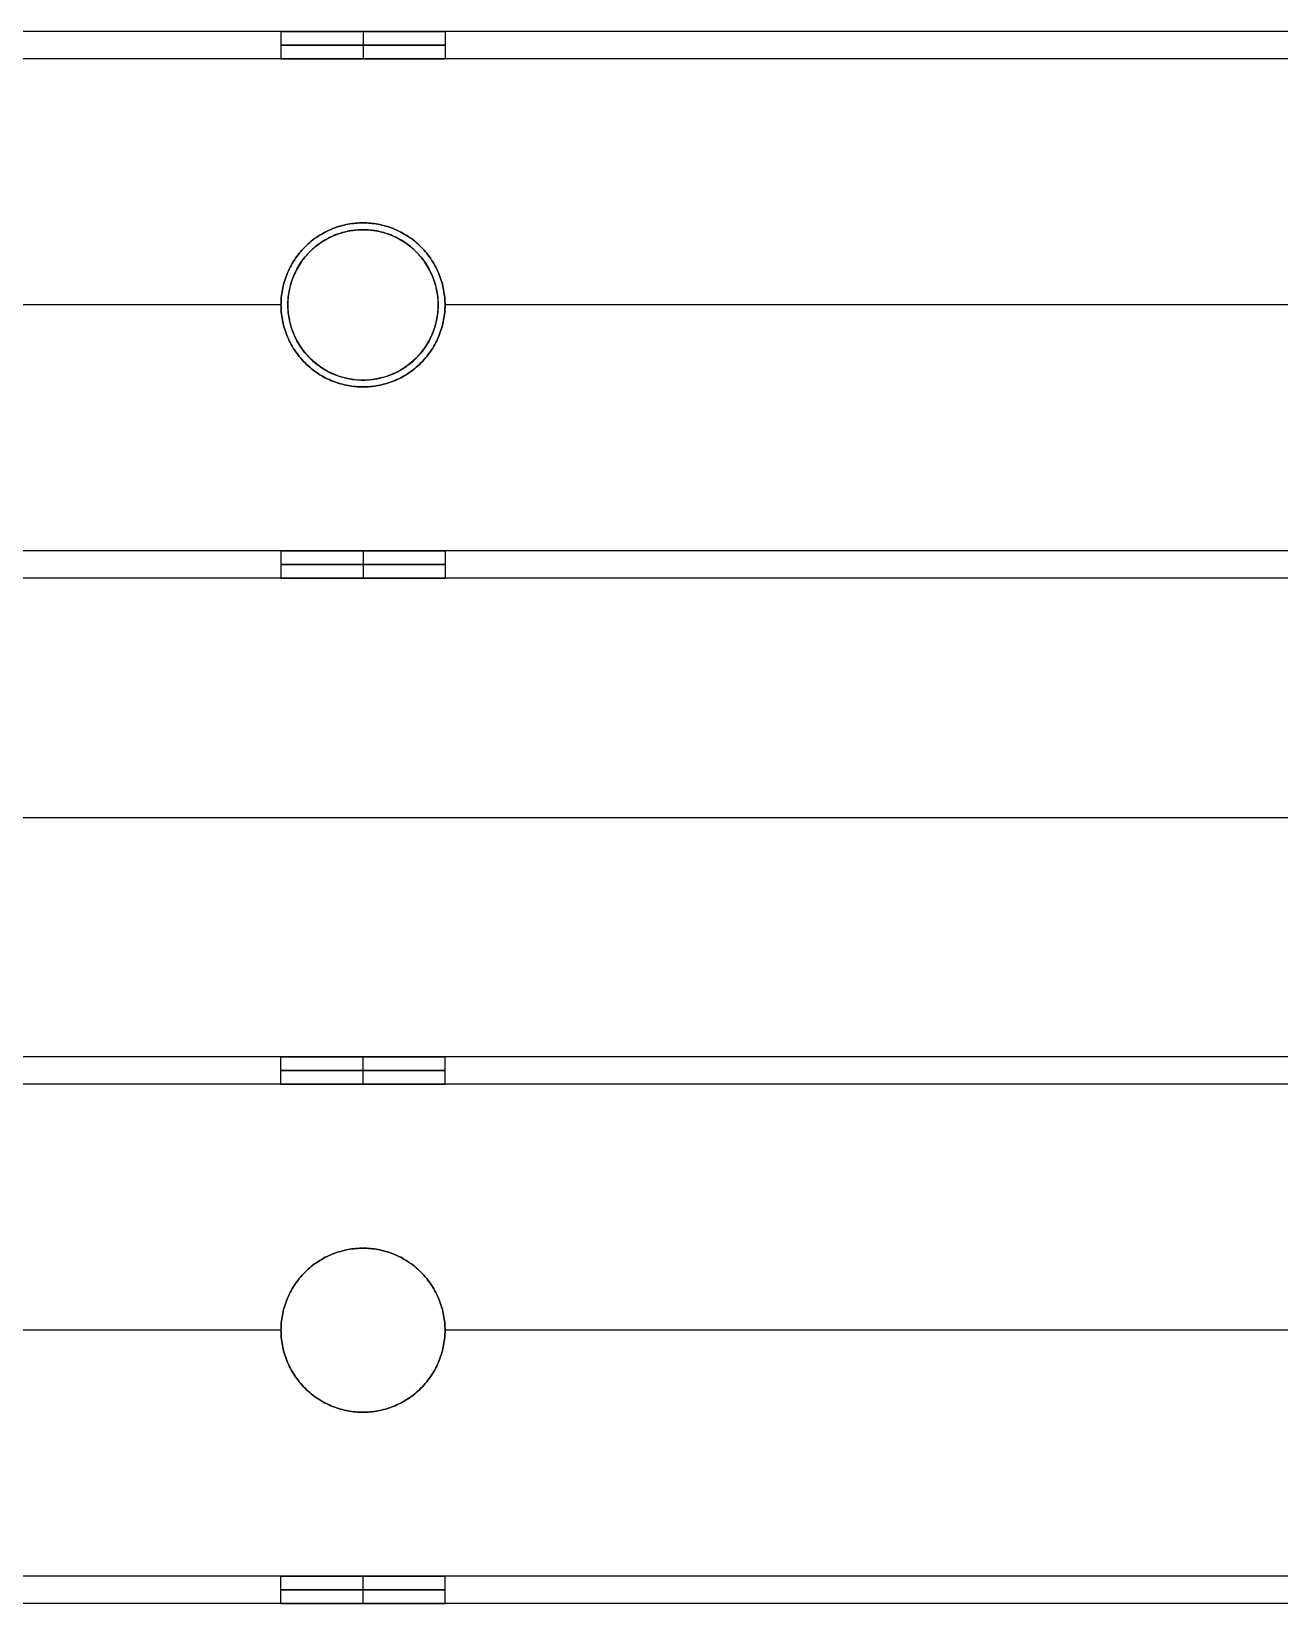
# Model space of a CAD drawing. Header units: millimetres. Extents: x -6529 to 809, y -8611 to 207.
# Drawn here: x 614.3 to 705.6, y -4410.7 to -4295.7 of the extents above; entities that cross this region are included whole.
import ezdxf

# ---------------------------------------------------------------- set-up
doc = ezdxf.new("R2010")
doc.units = ezdxf.units.MM
doc.header["$MEASUREMENT"] = 0
for name, color, linetype, true_color in [('gaten$11mm', 7, 'Continuous', 0xff6a35), ('platen', 7, 'Continuous', 0x007f00), ('staal', 5, 'Continuous', 0x0000ff)]:
    doc.layers.add(name, color=color, linetype=linetype, true_color=true_color)

# ---------------------------------------------------------------- blocks, each defined once
blk = doc.blocks.new('top plaat')
at = {"layer": 'platen'}
for p, q in [((1145.5, -575), (1145.5, -575, 18)), ((1140, -580.5), (1140, -580.5, 18)), ((1151, -580.5), (1151, -580.5, 18)), ((1145.5, -586), (1145.5, -586, 18)), ((0, -618), (1316, -618)), ((0, -618, 18), (1316, -618, 18))]:
    blk.add_line(p, q, dxfattribs=at)
blk.add_circle((1145.5, -580.5, 9), 5.5, dxfattribs=at)
for points in [[(1145.5, -586), (1140, -586), (1140, -580.5), (1140, -575), (1145.5, -575), (1151, -575), (1151, -580.5), (1151, -586), (1145.5, -586)], [(1145.5, -586, 18), (1140, -586, 18), (1140, -580.5, 18), (1140, -575, 18), (1145.5, -575, 18), (1151, -575, 18), (1151, -580.5, 18), (1151, -586, 18), (1145.5, -586, 18)]]:
    blk.add_rational_spline(points, [1, 0.707106781187, 1, 0.707106781187, 1, 0.707106781187, 1, 0.707106781187, 1], degree=2, knots=[0, 0, 0, 9.424778, 9.424778, 18.849556, 18.849556, 28.274334, 28.274334, 37.699112, 37.699112, 37.699112], dxfattribs=at)
blk = doc.blocks.new('plaat base')
at = {"layer": 'platen'}
for p, q in [((58, -600), (1258, -600)), ((58, -600, 18), (1258, -600, 18))]:
    blk.add_line(p, q, dxfattribs=at)

msp = doc.modelspace()

# ---------------------------------------------------------------- linework, layer by layer
at = {"layer": 'gaten$11mm'}
msp.add_circle((638.53, -4315.71), 5.5, dxfattribs=at)
at = {"layer": 'staal'}
for p, q in [((632.53, -4295.71, 20), (632.53, -4297.71, 20)), ((638.53, -4295.71, 26), (638.53, -4297.71, 26)), ((638.53, -4295.71, 14), (638.53, -4297.71, 14)), ((644.53, -4295.71, 20), (644.53, -4297.71, 20)), ((638.53, -4309.71, 2), (638.53, -4309.71)), ((638.53, -4309.71, 40), (638.53, -4309.71, 38)), ((632.53, -4315.71, 2), (632.53, -4315.71)), ((632.53, -4315.71, 40), (632.53, -4315.71, 38)), ((644.53, -4315.71, 2), (644.53, -4315.71)), ((644.53, -4315.71, 40), (644.53, -4315.71, 38)), ((638.53, -4321.71, 2), (638.53, -4321.71)), ((638.53, -4321.71, 40), (638.53, -4321.71, 38)), ((632.53, -4333.71, 20), (632.53, -4335.71, 20)), ((638.53, -4333.71, 26), (638.53, -4335.71, 26)), ((638.53, -4333.71, 14), (638.53, -4335.71, 14)), ((644.53, -4333.71, 20), (644.53, -4335.71, 20)), ((632.53, -4372.71, 1296), (632.53, -4370.71, 1296)), ((638.53, -4372.71, 1302), (638.53, -4370.71, 1302)), ((638.53, -4372.71, 1290), (638.53, -4370.71, 1290)), ((644.53, -4372.71, 1296), (644.53, -4370.71, 1296)), ((638.53, -4384.71, 1278), (638.53, -4384.71, 1276)), ((638.53, -4384.71, 1316), (638.53, -4384.71, 1314)), ((632.53, -4390.71, 1278), (632.53, -4390.71, 1276)), ((632.53, -4390.71, 1316), (632.53, -4390.71, 1314)), ((644.53, -4390.71, 1278), (644.53, -4390.71, 1276)), ((644.53, -4390.71, 1316), (644.53, -4390.71, 1314)), ((638.53, -4396.71, 1278), (638.53, -4396.71, 1276)), ((638.53, -4396.71, 1316), (638.53, -4396.71, 1314)), ((632.53, -4410.71, 1296), (632.53, -4408.71, 1296)), ((638.53, -4410.71, 1302), (638.53, -4408.71, 1302)), ((638.53, -4410.71, 1290), (638.53, -4408.71, 1290)), ((644.53, -4410.71, 1296), (644.53, -4408.71, 1296))]:
    msp.add_line(p, q, dxfattribs=at)
for points in [[(769.03, -4295.71), (451.28, -4295.71), (133.53, -4295.71)], [(769.03, -4295.71, 40), (451.28, -4295.71, 40), (133.53, -4295.71, 40)], [(632.53, -4295.71, 20), (601.03, -4295.71, 20), (569.53, -4295.71, 20)], [(707.53, -4295.71, 20), (676.03, -4295.71, 20), (644.53, -4295.71, 20)], [(769.03, -4297.71, 2), (451.28, -4297.71, 2), (133.53, -4297.71, 2)], [(769.03, -4297.71, 38), (451.28, -4297.71, 38), (133.53, -4297.71, 38)], [(632.53, -4297.71, 20), (601.03, -4297.71, 20), (569.53, -4297.71, 20)], [(707.53, -4297.71, 20), (676.03, -4297.71, 20), (644.53, -4297.71, 20)], [(632.53, -4315.71), (601.03, -4315.71), (569.53, -4315.71)], [(632.53, -4315.71, 40), (601.03, -4315.71, 40), (569.53, -4315.71, 40)], [(632.53, -4315.71, 2), (601.03, -4315.71, 2), (569.53, -4315.71, 2)], [(632.53, -4315.71, 38), (601.03, -4315.71, 38), (569.53, -4315.71, 38)], [(707.53, -4315.71), (676.03, -4315.71), (644.53, -4315.71)], [(707.53, -4315.71, 40), (676.03, -4315.71, 40), (644.53, -4315.71, 40)], [(707.53, -4315.71, 2), (676.03, -4315.71, 2), (644.53, -4315.71, 2)], [(707.53, -4315.71, 38), (676.03, -4315.71, 38), (644.53, -4315.71, 38)], [(769.03, -4333.71, 2), (451.28, -4333.71, 2), (133.53, -4333.71, 2)], [(769.03, -4333.71, 38), (451.28, -4333.71, 38), (133.53, -4333.71, 38)], [(632.53, -4333.71, 20), (601.03, -4333.71, 20), (569.53, -4333.71, 20)], [(707.53, -4333.71, 20), (676.03, -4333.71, 20), (644.53, -4333.71, 20)], [(769.03, -4335.71), (451.28, -4335.71), (133.53, -4335.71)], [(769.03, -4335.71, 40), (451.28, -4335.71, 40), (133.53, -4335.71, 40)], [(632.53, -4335.71, 20), (601.03, -4335.71, 20), (569.53, -4335.71, 20)], [(707.53, -4335.71, 20), (676.03, -4335.71, 20), (644.53, -4335.71, 20)], [(769.03, -4370.71, 1276), (451.28, -4370.71, 1276), (133.53, -4370.71, 1276)], [(769.03, -4370.71, 1316), (451.28, -4370.71, 1316), (133.53, -4370.71, 1316)], [(632.53, -4370.71, 1296), (601.03, -4370.71, 1296), (569.53, -4370.71, 1296)], [(707.53, -4370.71, 1296), (676.03, -4370.71, 1296), (644.53, -4370.71, 1296)], [(769.03, -4372.71, 1278), (451.28, -4372.71, 1278), (133.53, -4372.71, 1278)], [(769.03, -4372.71, 1314), (451.28, -4372.71, 1314), (133.53, -4372.71, 1314)], [(632.53, -4372.71, 1296), (601.03, -4372.71, 1296), (569.53, -4372.71, 1296)], [(707.53, -4372.71, 1296), (676.03, -4372.71, 1296), (644.53, -4372.71, 1296)], [(632.53, -4390.71, 1276), (601.03, -4390.71, 1276), (569.53, -4390.71, 1276)], [(632.53, -4390.71, 1316), (601.03, -4390.71, 1316), (569.53, -4390.71, 1316)], [(632.53, -4390.71, 1278), (601.03, -4390.71, 1278), (569.53, -4390.71, 1278)], [(632.53, -4390.71, 1314), (601.03, -4390.71, 1314), (569.53, -4390.71, 1314)], [(707.53, -4390.71, 1276), (676.03, -4390.71, 1276), (644.53, -4390.71, 1276)], [(707.53, -4390.71, 1316), (676.03, -4390.71, 1316), (644.53, -4390.71, 1316)], [(707.53, -4390.71, 1278), (676.03, -4390.71, 1278), (644.53, -4390.71, 1278)], [(707.53, -4390.71, 1314), (676.03, -4390.71, 1314), (644.53, -4390.71, 1314)], [(769.03, -4408.71, 1278), (451.28, -4408.71, 1278), (133.53, -4408.71, 1278)], [(769.03, -4408.71, 1314), (451.28, -4408.71, 1314), (133.53, -4408.71, 1314)], [(632.53, -4408.71, 1296), (601.03, -4408.71, 1296), (569.53, -4408.71, 1296)], [(707.53, -4408.71, 1296), (676.03, -4408.71, 1296), (644.53, -4408.71, 1296)], [(769.03, -4410.71, 1276), (451.28, -4410.71, 1276), (133.53, -4410.71, 1276)], [(769.03, -4410.71, 1316), (451.28, -4410.71, 1316), (133.53, -4410.71, 1316)], [(632.53, -4410.71, 1296), (601.03, -4410.71, 1296), (569.53, -4410.71, 1296)], [(707.53, -4410.71, 1296), (676.03, -4410.71, 1296), (644.53, -4410.71, 1296)]]:
    msp.add_open_spline(points, degree=2, dxfattribs=at)
for points, knots in [([(638.53, -4295.71, 26), (632.53, -4295.71, 26), (632.53, -4295.71, 20), (632.53, -4295.71, 14), (638.53, -4295.71, 14), (644.53, -4295.71, 14), (644.53, -4295.71, 20), (644.53, -4295.71, 26), (638.53, -4295.71, 26)], [0, 0, 0, 7.853982, 7.853982, 15.707963, 15.707963, 23.561945, 23.561945, 31.415927, 31.415927, 31.415927]), ([(638.53, -4296.71, 26), (632.53, -4296.71, 26), (632.53, -4296.71, 20), (632.53, -4296.71, 14), (638.53, -4296.71, 14), (644.53, -4296.71, 14), (644.53, -4296.71, 20), (644.53, -4296.71, 26), (638.53, -4296.71, 26)], [0, 0, 0, 7.853982, 7.853982, 15.707963, 15.707963, 23.561945, 23.561945, 31.415927, 31.415927, 31.415927]), ([(638.53, -4297.71, 26), (644.53, -4297.71, 26), (644.53, -4297.71, 20), (644.53, -4297.71, 14), (638.53, -4297.71, 14), (632.53, -4297.71, 14), (632.53, -4297.71, 20), (632.53, -4297.71, 26), (638.53, -4297.71, 26)], [-31.415927, -31.415927, -31.415927, -23.561945, -23.561945, -15.707963, -15.707963, -7.853982, -7.853982, 0, 0, 0]), ([(638.53, -4321.71), (644.53, -4321.71), (644.53, -4315.71), (644.53, -4309.71), (638.53, -4309.71), (632.53, -4309.71), (632.53, -4315.71), (632.53, -4321.71), (638.53, -4321.71)], [-31.415927, -31.415927, -31.415927, -23.561945, -23.561945, -15.707963, -15.707963, -7.853982, -7.853982, 0, 0, 0]), ([(638.53, -4321.71, 40), (632.53, -4321.71, 40), (632.53, -4315.71, 40), (632.53, -4309.71, 40), (638.53, -4309.71, 40), (644.53, -4309.71, 40), (644.53, -4315.71, 40), (644.53, -4321.71, 40), (638.53, -4321.71, 40)], [0, 0, 0, 7.853982, 7.853982, 15.707963, 15.707963, 23.561945, 23.561945, 31.415927, 31.415927, 31.415927]), ([(638.53, -4321.71, 2), (632.53, -4321.71, 2), (632.53, -4315.71, 2), (632.53, -4309.71, 2), (638.53, -4309.71, 2), (644.53, -4309.71, 2), (644.53, -4315.71, 2), (644.53, -4321.71, 2), (638.53, -4321.71, 2)], [0, 0, 0, 7.853982, 7.853982, 15.707963, 15.707963, 23.561945, 23.561945, 31.415927, 31.415927, 31.415927]), ([(638.53, -4321.71, 38), (644.53, -4321.71, 38), (644.53, -4315.71, 38), (644.53, -4309.71, 38), (638.53, -4309.71, 38), (632.53, -4309.71, 38), (632.53, -4315.71, 38), (632.53, -4321.71, 38), (638.53, -4321.71, 38)], [-31.415927, -31.415927, -31.415927, -23.561945, -23.561945, -15.707963, -15.707963, -7.853982, -7.853982, 0, 0, 0]), ([(638.53, -4321.71, 1), (632.53, -4321.71, 1), (632.53, -4315.71, 1), (632.53, -4309.71, 1), (638.53, -4309.71, 1), (644.53, -4309.71, 1), (644.53, -4315.71, 1), (644.53, -4321.71, 1), (638.53, -4321.71, 1)], [0, 0, 0, 7.853982, 7.853982, 15.707963, 15.707963, 23.561945, 23.561945, 31.415927, 31.415927, 31.415927]), ([(638.53, -4321.71, 39), (632.53, -4321.71, 39), (632.53, -4315.71, 39), (632.53, -4309.71, 39), (638.53, -4309.71, 39), (644.53, -4309.71, 39), (644.53, -4315.71, 39), (644.53, -4321.71, 39), (638.53, -4321.71, 39)], [0, 0, 0, 7.853982, 7.853982, 15.707963, 15.707963, 23.561945, 23.561945, 31.415927, 31.415927, 31.415927]), ([(638.53, -4333.71, 26), (632.53, -4333.71, 26), (632.53, -4333.71, 20), (632.53, -4333.71, 14), (638.53, -4333.71, 14), (644.53, -4333.71, 14), (644.53, -4333.71, 20), (644.53, -4333.71, 26), (638.53, -4333.71, 26)], [0, 0, 0, 7.853982, 7.853982, 15.707963, 15.707963, 23.561945, 23.561945, 31.415927, 31.415927, 31.415927]), ([(638.53, -4334.71, 26), (632.53, -4334.71, 26), (632.53, -4334.71, 20), (632.53, -4334.71, 14), (638.53, -4334.71, 14), (644.53, -4334.71, 14), (644.53, -4334.71, 20), (644.53, -4334.71, 26), (638.53, -4334.71, 26)], [0, 0, 0, 7.853982, 7.853982, 15.707963, 15.707963, 23.561945, 23.561945, 31.415927, 31.415927, 31.415927]), ([(638.53, -4335.71, 26), (644.53, -4335.71, 26), (644.53, -4335.71, 20), (644.53, -4335.71, 14), (638.53, -4335.71, 14), (632.53, -4335.71, 14), (632.53, -4335.71, 20), (632.53, -4335.71, 26), (638.53, -4335.71, 26)], [-31.415927, -31.415927, -31.415927, -23.561945, -23.561945, -15.707963, -15.707963, -7.853982, -7.853982, 0, 0, 0]), ([(638.53, -4370.71, 1302), (644.53, -4370.71, 1302), (644.53, -4370.71, 1296), (644.53, -4370.71, 1290), (638.53, -4370.71, 1290), (632.53, -4370.71, 1290), (632.53, -4370.71, 1296), (632.53, -4370.71, 1302), (638.53, -4370.71, 1302)], [-31.415927, -31.415927, -31.415927, -23.561945, -23.561945, -15.707963, -15.707963, -7.853982, -7.853982, 0, 0, 0]), ([(638.53, -4371.71, 1302), (632.53, -4371.71, 1302), (632.53, -4371.71, 1296), (632.53, -4371.71, 1290), (638.53, -4371.71, 1290), (644.53, -4371.71, 1290), (644.53, -4371.71, 1296), (644.53, -4371.71, 1302), (638.53, -4371.71, 1302)], [0, 0, 0, 7.853982, 7.853982, 15.707963, 15.707963, 23.561945, 23.561945, 31.415927, 31.415927, 31.415927]), ([(638.53, -4372.71, 1302), (632.53, -4372.71, 1302), (632.53, -4372.71, 1296), (632.53, -4372.71, 1290), (638.53, -4372.71, 1290), (644.53, -4372.71, 1290), (644.53, -4372.71, 1296), (644.53, -4372.71, 1302), (638.53, -4372.71, 1302)], [0, 0, 0, 7.853982, 7.853982, 15.707963, 15.707963, 23.561945, 23.561945, 31.415927, 31.415927, 31.415927]), ([(638.53, -4384.71, 1276), (644.53, -4384.71, 1276), (644.53, -4390.71, 1276), (644.53, -4396.71, 1276), (638.53, -4396.71, 1276), (632.53, -4396.71, 1276), (632.53, -4390.71, 1276), (632.53, -4384.71, 1276), (638.53, -4384.71, 1276)], [-31.415927, -31.415927, -31.415927, -23.561945, -23.561945, -15.707963, -15.707963, -7.853982, -7.853982, 0, 0, 0]), ([(638.53, -4384.71, 1316), (632.53, -4384.71, 1316), (632.53, -4390.71, 1316), (632.53, -4396.71, 1316), (638.53, -4396.71, 1316), (644.53, -4396.71, 1316), (644.53, -4390.71, 1316), (644.53, -4384.71, 1316), (638.53, -4384.71, 1316)], [0, 0, 0, 7.853982, 7.853982, 15.707963, 15.707963, 23.561945, 23.561945, 31.415927, 31.415927, 31.415927]), ([(638.53, -4384.71, 1278), (632.53, -4384.71, 1278), (632.53, -4390.71, 1278), (632.53, -4396.71, 1278), (638.53, -4396.71, 1278), (644.53, -4396.71, 1278), (644.53, -4390.71, 1278), (644.53, -4384.71, 1278), (638.53, -4384.71, 1278)], [0, 0, 0, 7.853982, 7.853982, 15.707963, 15.707963, 23.561945, 23.561945, 31.415927, 31.415927, 31.415927]), ([(638.53, -4384.71, 1314), (644.53, -4384.71, 1314), (644.53, -4390.71, 1314), (644.53, -4396.71, 1314), (638.53, -4396.71, 1314), (632.53, -4396.71, 1314), (632.53, -4390.71, 1314), (632.53, -4384.71, 1314), (638.53, -4384.71, 1314)], [-31.415927, -31.415927, -31.415927, -23.561945, -23.561945, -15.707963, -15.707963, -7.853982, -7.853982, 0, 0, 0]), ([(638.53, -4384.71, 1277), (632.53, -4384.71, 1277), (632.53, -4390.71, 1277), (632.53, -4396.71, 1277), (638.53, -4396.71, 1277), (644.53, -4396.71, 1277), (644.53, -4390.71, 1277), (644.53, -4384.71, 1277), (638.53, -4384.71, 1277)], [0, 0, 0, 7.853982, 7.853982, 15.707963, 15.707963, 23.561945, 23.561945, 31.415927, 31.415927, 31.415927]), ([(638.53, -4384.71, 1315), (632.53, -4384.71, 1315), (632.53, -4390.71, 1315), (632.53, -4396.71, 1315), (638.53, -4396.71, 1315), (644.53, -4396.71, 1315), (644.53, -4390.71, 1315), (644.53, -4384.71, 1315), (638.53, -4384.71, 1315)], [0, 0, 0, 7.853982, 7.853982, 15.707963, 15.707963, 23.561945, 23.561945, 31.415927, 31.415927, 31.415927]), ([(638.53, -4408.71, 1302), (644.53, -4408.71, 1302), (644.53, -4408.71, 1296), (644.53, -4408.71, 1290), (638.53, -4408.71, 1290), (632.53, -4408.71, 1290), (632.53, -4408.71, 1296), (632.53, -4408.71, 1302), (638.53, -4408.71, 1302)], [-31.415927, -31.415927, -31.415927, -23.561945, -23.561945, -15.707963, -15.707963, -7.853982, -7.853982, 0, 0, 0]), ([(638.53, -4409.71, 1302), (632.53, -4409.71, 1302), (632.53, -4409.71, 1296), (632.53, -4409.71, 1290), (638.53, -4409.71, 1290), (644.53, -4409.71, 1290), (644.53, -4409.71, 1296), (644.53, -4409.71, 1302), (638.53, -4409.71, 1302)], [0, 0, 0, 7.853982, 7.853982, 15.707963, 15.707963, 23.561945, 23.561945, 31.415927, 31.415927, 31.415927]), ([(638.53, -4410.71, 1302), (632.53, -4410.71, 1302), (632.53, -4410.71, 1296), (632.53, -4410.71, 1290), (638.53, -4410.71, 1290), (644.53, -4410.71, 1290), (644.53, -4410.71, 1296), (644.53, -4410.71, 1302), (638.53, -4410.71, 1302)], [0, 0, 0, 7.853982, 7.853982, 15.707963, 15.707963, 23.561945, 23.561945, 31.415927, 31.415927, 31.415927])]:
    msp.add_rational_spline(points, [1, 0.707106781187, 1, 0.707106781187, 1, 0.707106781187, 1, 0.707106781187, 1], degree=2, knots=knots, dxfattribs=at)

# ---------------------------------------------------------------- block references
at = {"layer": 'platen'}
for name, p in [('top plaat', (-506.97, -3735.21, 1316)), ('plaat base', (-506.97, -3753.21, 40))]:
    msp.add_blockref(name, p, dxfattribs=at)

doc.saveas('drawing.dxf')
